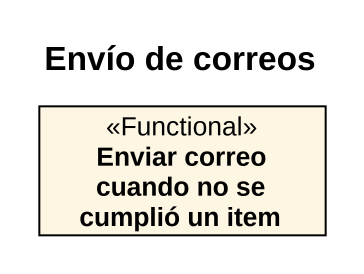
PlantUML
@startuml
title Envío de correos
hide circle
hide empty members
class "Enviar correo cuando no se cumplió un item" as Enviar_correo_cuando_no_se <<Functional>>
@enduml
